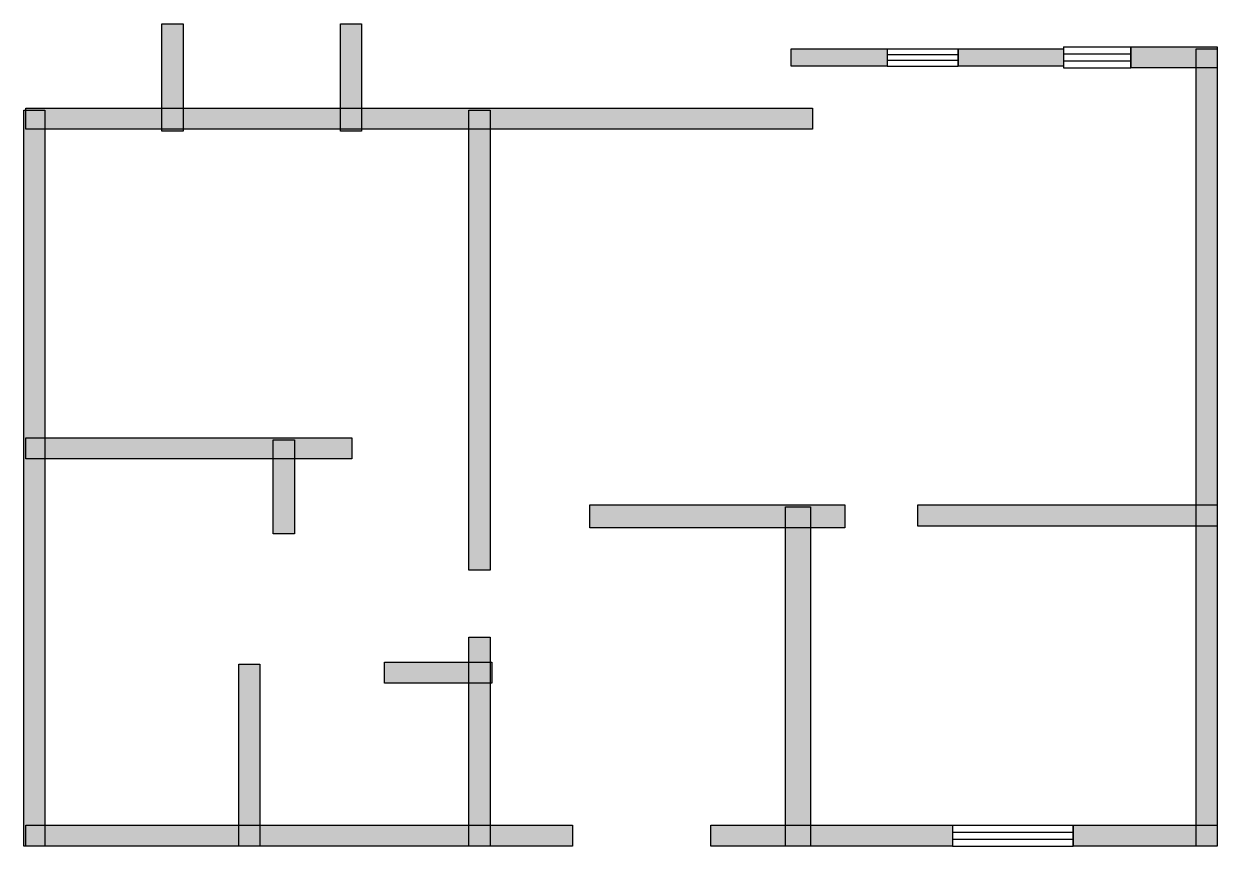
# Model space of a CAD drawing. Header units: centimetres. Extents: x 1 to 850, y 0 to 585.
import ezdxf

# ---------------------------------------------------------------- set-up
doc = ezdxf.new("R2010")
doc.units = ezdxf.units.CM
doc.layers.add('WALL', color=7, linetype='Continuous')
doc.layers.add('WINDOW', color=5, linetype='Continuous')

msp = doc.modelspace()

# ---------------------------------------------------------------- hatches: boundary and pattern name
at = {"layer": 'WALL'}
h = msp.add_hatch(color=256, dxfattribs=at)
h.dxf.hatch_style = 1
h.paths.add_polyline_path([(99.55, 585), (114.55, 585), (114.55, 508.64), (99.55, 508.64)])
h = msp.add_hatch(color=256, dxfattribs=at)
h.dxf.hatch_style = 1
h.paths.add_polyline_path([(226.36, 585), (241.36, 585), (241.36, 508.64), (226.36, 508.64)])
h = msp.add_hatch(color=256, dxfattribs=at)
h.dxf.hatch_style = 1
h.paths.add_polyline_path([(788.18, 568.64), (849.55, 568.64), (849.55, 553.64), (788.18, 553.64)])
h = msp.add_hatch(color=256, dxfattribs=at)
h.dxf.hatch_style = 1
h.paths.add_polyline_path([(546.82, 567.27), (615, 567.27), (615, 555), (546.82, 555)])
h = msp.add_hatch(color=256, dxfattribs=at)
h.dxf.hatch_style = 1
h.paths.add_polyline_path([(665.45, 567.27), (740.45, 567.27), (740.45, 555), (665.45, 555)])
h = msp.add_hatch(color=256, dxfattribs=at)
h.dxf.hatch_style = 1
h.paths.add_polyline_path([(834.55, 567.27), (849.55, 567.27), (849.55, 0), (834.55, 0)])
h = msp.add_hatch(color=256, dxfattribs=at)
h.dxf.hatch_style = 1
h.paths.add_polyline_path([(1.36, 523.64), (16.36, 523.64), (16.36, 0), (1.36, 0)])
h = msp.add_hatch(color=256, dxfattribs=at)
h.dxf.hatch_style = 1
h.paths.add_polyline_path([(2.73, 525), (561.82, 525), (561.82, 510), (2.73, 510)])
h = msp.add_hatch(color=256, dxfattribs=at)
h.dxf.hatch_style = 1
h.paths.add_polyline_path([(317.73, 523.64), (332.73, 523.64), (332.73, 196.36), (317.73, 196.36)])
h = msp.add_hatch(color=256, dxfattribs=at)
h.dxf.hatch_style = 1
h.paths.add_polyline_path([(2.73, 290.45), (234.55, 290.45), (234.55, 275.45), (2.73, 275.45)])
h = msp.add_hatch(color=256, dxfattribs=at)
h.dxf.hatch_style = 1
h.paths.add_polyline_path([(178.64, 289.09), (193.64, 289.09), (193.64, 222.27), (178.64, 222.27)])
h = msp.add_hatch(color=256, dxfattribs=at)
h.dxf.hatch_style = 1
h.paths.add_polyline_path([(403.64, 242.73), (585, 242.73), (585, 226.36), (403.64, 226.36)])
h = msp.add_hatch(color=256, dxfattribs=at)
h.dxf.hatch_style = 1
h.paths.add_polyline_path([(542.73, 241.36), (560.45, 241.36), (560.45, 0), (542.73, 0)])
h = msp.add_hatch(color=256, dxfattribs=at)
h.dxf.hatch_style = 1
h.paths.add_polyline_path([(636.82, 242.73), (849.55, 242.73), (849.55, 227.73), (636.82, 227.73)])
h = msp.add_hatch(color=256, dxfattribs=at)
h.dxf.hatch_style = 1
h.paths.add_polyline_path([(317.73, 148.64), (332.73, 148.64), (332.73, 0), (317.73, 0)])
h = msp.add_hatch(color=256, dxfattribs=at)
h.dxf.hatch_style = 1
h.paths.add_polyline_path([(154.09, 129.55), (169.09, 129.55), (169.09, 0), (154.09, 0)])
h = msp.add_hatch(color=256, dxfattribs=at)
h.dxf.hatch_style = 1
h.paths.add_polyline_path([(257.73, 130.91), (334.09, 130.91), (334.09, 115.91), (257.73, 115.91)])
h = msp.add_hatch(color=256, dxfattribs=at)
h.dxf.hatch_style = 1
h.paths.add_polyline_path([(2.73, 15), (391.36, 15), (391.36, 0), (2.73, 0)])
h = msp.add_hatch(color=256, dxfattribs=at)
h.dxf.hatch_style = 1
h.paths.add_polyline_path([(489.55, 15), (661.36, 15), (661.36, 0), (489.55, 0)])
h = msp.add_hatch(color=256, dxfattribs=at)
h.dxf.hatch_style = 1
h.paths.add_polyline_path([(747.27, 15), (849.55, 15), (849.55, 0), (747.27, 0)])

# ---------------------------------------------------------------- linework, layer by layer
for points in [[(99.55, 585), (114.55, 585), (114.55, 508.64), (99.55, 508.64)], [(226.36, 585), (241.36, 585), (241.36, 508.64), (226.36, 508.64)], [(788.18, 568.64), (849.55, 568.64), (849.55, 553.64), (788.18, 553.64)], [(546.82, 567.27), (615, 567.27), (615, 555), (546.82, 555)], [(665.45, 567.27), (740.45, 567.27), (740.45, 555), (665.45, 555)], [(834.55, 567.27), (849.55, 567.27), (849.55, 0), (834.55, 0)], [(1.36, 523.64), (16.36, 523.64), (16.36, 0), (1.36, 0)], [(2.73, 525), (561.82, 525), (561.82, 510), (2.73, 510)], [(317.73, 523.64), (332.73, 523.64), (332.73, 196.36), (317.73, 196.36)], [(2.73, 290.45), (234.55, 290.45), (234.55, 275.45), (2.73, 275.45)], [(178.64, 289.09), (193.64, 289.09), (193.64, 222.27), (178.64, 222.27)], [(403.64, 242.73), (585, 242.73), (585, 226.36), (403.64, 226.36)], [(542.73, 241.36), (560.45, 241.36), (560.45, 0), (542.73, 0)], [(636.82, 242.73), (849.55, 242.73), (849.55, 227.73), (636.82, 227.73)], [(317.73, 148.64), (332.73, 148.64), (332.73, 0), (317.73, 0)], [(154.09, 129.55), (169.09, 129.55), (169.09, 0), (154.09, 0)], [(257.73, 130.91), (334.09, 130.91), (334.09, 115.91), (257.73, 115.91)], [(2.73, 15), (391.36, 15), (391.36, 0), (2.73, 0)], [(489.55, 15), (661.36, 15), (661.36, 0), (489.55, 0)], [(747.27, 15), (849.55, 15), (849.55, 0), (747.27, 0)]]:
    msp.add_lwpolyline(points, close=True, dxfattribs=at)
at = {"layer": 'WINDOW'}
for p, q in [((740.45, 568.64), (788.18, 568.64)), ((740.45, 568.64), (740.45, 553.64)), ((788.18, 568.64), (788.18, 553.64)), ((615, 567.27), (665.45, 567.27)), ((615, 567.27), (615, 555)), ((615, 563.18), (665.45, 563.18)), ((665.45, 567.27), (665.45, 555)), ((740.45, 563.64), (788.18, 563.64)), ((615, 559.09), (665.45, 559.09)), ((615, 555), (665.45, 555)), ((740.45, 558.64), (788.18, 558.64)), ((740.45, 553.64), (788.18, 553.64)), ((661.36, 15), (747.27, 15)), ((661.36, 15), (661.36, 0)), ((661.36, 10), (747.27, 10)), ((747.27, 15), (747.27, 0)), ((661.36, 5), (747.27, 5)), ((661.36, 0), (747.27, 0))]:
    msp.add_line(p, q, dxfattribs=at)

doc.saveas('drawing.dxf')
